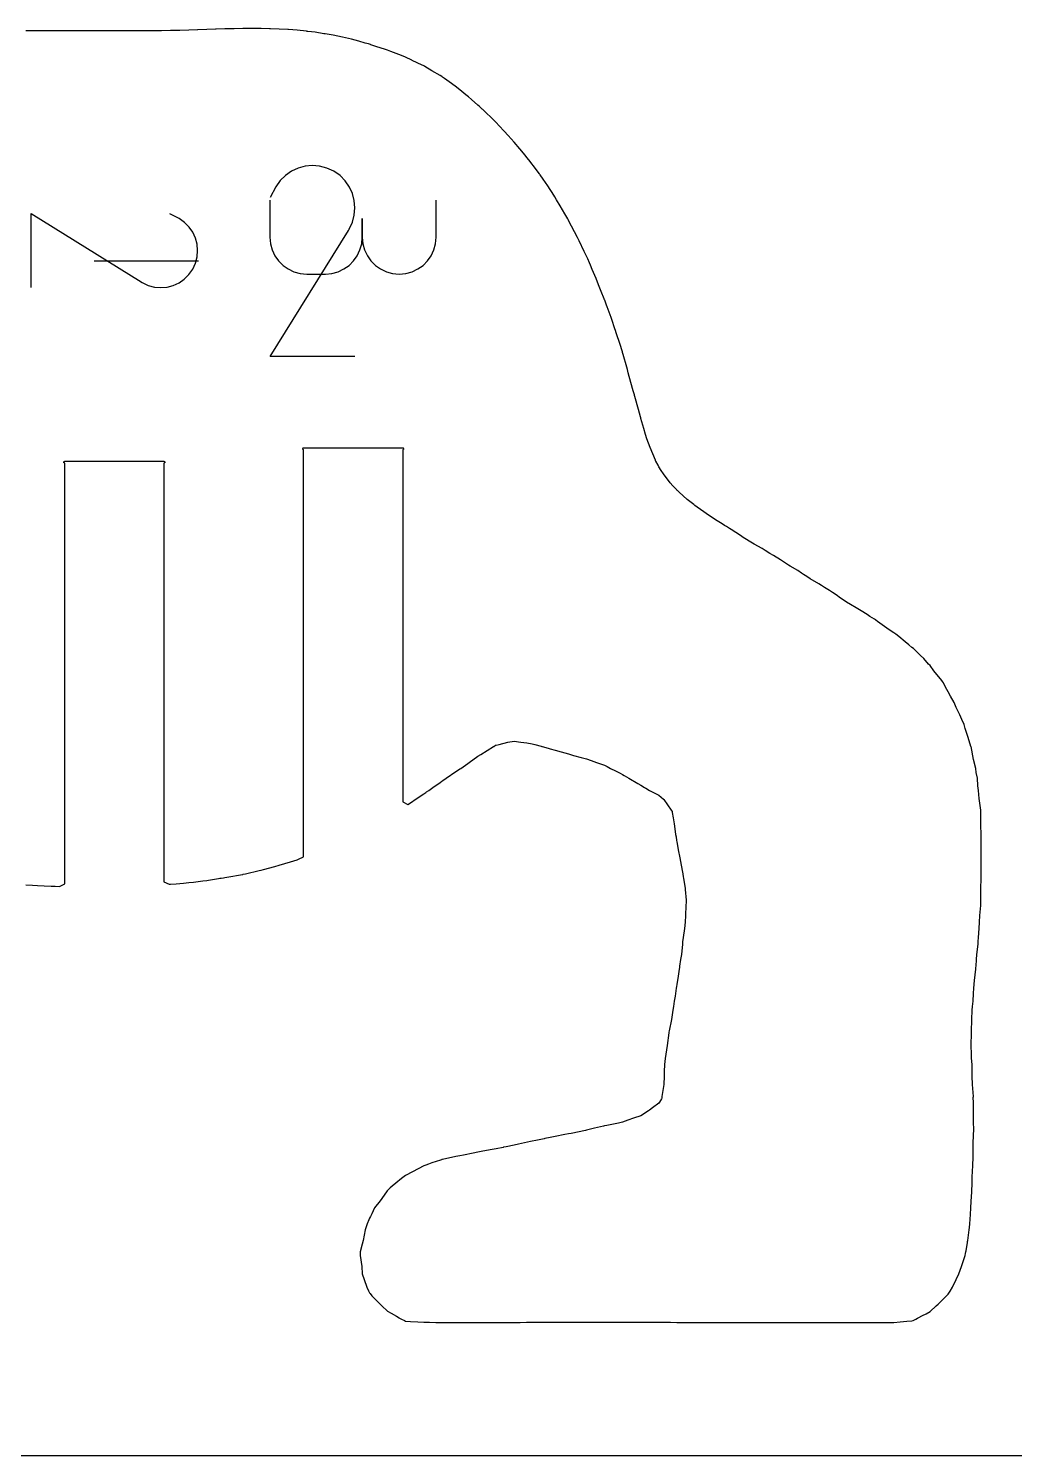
# Model space of a CAD drawing. Extents: x 0 to 600, y 0 to 500.
# Drawn here: x 424.3 to 474.5, y 0 to 72.7 of the extents above; entities that cross this region are included whole.
import ezdxf

# ---------------------------------------------------------------- set-up
doc = ezdxf.new("R2010")
doc.units = 0

msp = doc.modelspace()

# ---------------------------------------------------------------- linework, layer by layer
at = {"layer": 'annotation', "color": 1}
for p, q in [((437.648635, 65.391282), (437.341929, 65.179785)), ((437.983872, 65.545792), (437.648635, 65.391282)), ((438.33943, 65.641182), (437.983872, 65.545792)), ((438.707098, 65.67532), (438.33943, 65.641182)), ((439.078665, 65.646072), (438.707098, 65.67532)), ((439.445921, 65.551305), (439.078665, 65.646072)), ((439.800656, 65.388888), (439.445921, 65.551305)), ((437.071964, 64.913435), (436.846951, 64.594363)), ((437.341929, 65.179785), (437.071964, 64.913435)), ((440.117928, 65.163594), (439.800656, 65.388888)), ((439.800656, 65.388888), (439.800656, 65.388888)), ((440.383202, 64.893243), (440.117928, 65.163594)), ((440.594119, 64.58612), (440.383202, 64.893243)), ((436.846951, 64.594363), (436.56341, 64.050452)), ((440.74832, 64.250512), (440.594119, 64.58612)), ((440.843447, 63.894703), (440.74832, 64.250512)), ((424.389727, 59.463631), (424.389727, 63.229802)), ((424.389727, 63.229802), (429.992186, 59.749737)), ((431.926855, 62.9772), (431.452494, 63.224484)), ((436.548284, 63.921013), (436.548284, 62.037928)), ((440.87714, 63.52698), (440.843447, 63.894703)), ((440.847042, 63.155629), (440.87714, 63.52698)), ((445.01818, 62.037928), (445.01818, 63.921013)), ((432.205127, 62.780959), (431.926855, 62.9772)), ((432.437419, 62.545515), (432.205127, 62.780959)), ((432.621872, 62.278027), (432.437419, 62.545515)), ((440.586034, 62.435183), (440.750793, 62.788934)), ((440.750793, 62.788934), (440.847042, 63.155629)), ((441.252009, 62.037928), (441.252009, 62.9808)), ((441.252009, 62.9808), (441.252009, 62.037928)), ((432.756624, 61.985657), (432.621872, 62.278027)), ((432.839817, 61.675564), (432.756624, 61.985657)), ((436.548284, 62.037928), (436.548284, 62.037928)), ((436.548284, 62.037928), (436.578666, 61.69925)), ((436.557313, 55.952156), (440.547619, 62.376036)), ((440.547619, 62.376036), (440.552389, 62.381939)), ((440.547619, 62.376036), (440.547619, 62.376036)), ((440.552389, 62.381939), (440.556963, 62.387892)), ((440.556963, 62.387892), (440.561372, 62.393945)), ((440.561372, 62.393945), (440.565646, 62.400149)), ((440.565646, 62.400149), (440.569814, 62.406554)), ((440.569814, 62.406554), (440.573906, 62.413209)), ((440.573906, 62.413209), (440.577954, 62.420166)), ((440.577954, 62.420166), (440.581986, 62.427474)), ((440.581986, 62.427474), (440.586034, 62.435183)), ((440.586034, 62.435183), (440.586034, 62.435183)), ((441.22161, 61.69925), (441.252009, 62.037928)), ((441.252009, 62.037928), (441.252009, 62.037928)), ((441.252009, 62.037928), (441.282416, 61.69925)), ((444.987781, 61.69925), (445.01818, 62.037928)), ((432.761433, 60.71056), (432.844082, 61.030855)), ((432.869589, 61.35491), (432.839817, 61.675564)), ((432.844082, 61.030855), (432.869589, 61.35491)), ((436.578666, 61.69925), (436.666228, 61.380567)), ((436.666228, 61.380567), (436.805594, 61.087177)), ((436.805594, 61.087177), (436.991391, 60.824382)), ((440.808727, 60.824382), (440.994581, 61.087177)), ((440.994581, 61.087177), (441.134005, 61.380567)), ((441.134005, 61.380567), (441.22161, 61.69925)), ((441.282416, 61.69925), (441.370072, 61.380567)), ((441.370072, 61.380567), (441.509634, 61.087177)), ((441.509634, 61.087177), (441.695758, 60.824382)), ((444.574898, 60.824382), (444.760752, 61.087177)), ((444.760752, 61.087177), (444.900176, 61.380567)), ((444.900176, 61.380567), (444.987781, 61.69925)), ((432.911248, 60.813896), (427.594702, 60.813896)), ((432.423298, 60.124483), (432.619784, 60.401186)), ((432.619784, 60.401186), (432.761433, 60.71056)), ((432.619784, 60.401186), (432.619784, 60.401186)), ((436.991391, 60.824382), (437.218244, 60.597482)), ((437.218244, 60.597482), (437.480777, 60.411778)), ((437.480777, 60.411778), (437.773615, 60.27257)), ((440.026464, 60.27257), (440.319281, 60.411778)), ((440.319281, 60.411778), (440.581831, 60.597482)), ((440.581831, 60.597482), (440.808727, 60.824382)), ((441.695758, 60.824382), (441.923099, 60.597482)), ((441.923099, 60.597482), (442.186314, 60.411778)), ((442.186314, 60.411778), (442.480057, 60.27257)), ((443.792635, 60.27257), (444.085452, 60.411778)), ((444.085452, 60.411778), (444.348002, 60.597482)), ((444.348002, 60.597482), (444.574898, 60.824382)), ((429.992186, 59.749737), (429.992186, 59.749737)), ((429.992186, 59.749737), (429.997334, 59.745577)), ((429.997334, 59.745577), (430.002525, 59.741587)), ((430.002525, 59.741587), (430.007805, 59.737742)), ((430.007805, 59.737742), (430.013215, 59.734015)), ((430.013215, 59.734015), (430.018801, 59.73038)), ((430.018801, 59.73038), (430.024605, 59.726811)), ((430.024605, 59.726811), (430.030673, 59.723281)), ((430.030673, 59.723281), (430.037046, 59.719764)), ((430.037046, 59.719764), (430.04377, 59.716234)), ((430.04377, 59.716234), (430.04377, 59.716234)), ((430.04377, 59.716234), (430.352287, 59.572543)), ((431.626972, 59.574699), (431.919666, 59.709183)), ((431.919666, 59.709183), (432.187517, 59.89313)), ((432.187517, 59.89313), (432.423298, 60.124483)), ((437.773615, 60.27257), (438.091385, 60.185158)), ((438.091385, 60.185158), (438.428711, 60.154842)), ((438.428711, 60.154842), (439.371583, 60.154842)), ((439.371583, 60.154842), (439.708769, 60.185158)), ((439.371583, 60.154842), (439.371583, 60.154842)), ((439.708769, 60.185158), (440.026464, 60.27257)), ((442.480057, 60.27257), (442.798985, 60.185158)), ((442.798985, 60.185158), (443.137754, 60.154842)), ((443.137754, 60.154842), (443.474939, 60.185158)), ((443.137754, 60.154842), (443.137754, 60.154842)), ((443.474939, 60.185158), (443.792635, 60.27257)), ((430.352287, 59.572543), (430.672092, 59.488601)), ((430.672092, 59.488601), (430.995958, 59.462351)), ((430.995958, 59.462351), (431.31666, 59.491736)), ((431.31666, 59.491736), (431.626972, 59.574699)), ((440.875672, 55.952156), (436.557313, 55.952156))]:
    msp.add_line(p, q, dxfattribs=at)
at = {"layer": 'boundary', "color": 5}
for p, q in [((436.095347, 72.654606), (435.658936, 72.652253)), ((436.53238, 72.641123), (436.095347, 72.654606)), ((424.584803, 72.538053), (424.12611, 72.544328)), ((424.588155, 72.538004), (424.584803, 72.538053)), ((425.04682, 72.53172), (424.588155, 72.538004)), ((425.501768, 72.531465), (425.04682, 72.53172)), ((425.51254, 72.53154), (425.501768, 72.531465)), ((425.967531, 72.531285), (425.51254, 72.53154)), ((426.423153, 72.532651), (425.967531, 72.531285)), ((426.432602, 72.532682), (426.423153, 72.532651)), ((426.888241, 72.534043), (426.432602, 72.532682)), ((427.343528, 72.532062), (426.888241, 72.534043)), ((427.35371, 72.531982), (427.343528, 72.532062)), ((427.808952, 72.529988), (427.35371, 72.531982)), ((428.263199, 72.530232), (427.808952, 72.529988)), ((428.275417, 72.53023), (428.263199, 72.530232)), ((428.729662, 72.530471), (428.275417, 72.53023)), ((429.184862, 72.531908), (428.729662, 72.530471)), ((429.195161, 72.531929), (429.184862, 72.531908)), ((429.650373, 72.533364), (429.195161, 72.531929)), ((430.10759, 72.535457), (429.650373, 72.533364)), ((430.113853, 72.535482), (430.10759, 72.535457)), ((430.571084, 72.537571), (430.113853, 72.535482)), ((431.02991, 72.543667), (430.571084, 72.537571)), ((431.032986, 72.5437), (431.02991, 72.543667)), ((431.491794, 72.549775), (431.032986, 72.5437)), ((431.808113, 72.558861), (431.491794, 72.549775)), ((431.969856, 72.563155), (431.808113, 72.558861)), ((432.412505, 72.576137), (431.969856, 72.563155)), ((432.869468, 72.59015), (432.412505, 72.576137)), ((432.876483, 72.590373), (432.869468, 72.59015)), ((433.333215, 72.60438), (432.876483, 72.590373)), ((433.783152, 72.618165), (433.333215, 72.60438)), ((433.80473, 72.618846), (433.783152, 72.618165)), ((434.253926, 72.632616), (433.80473, 72.618846)), ((434.695758, 72.640688), (434.253926, 72.632616)), ((434.733816, 72.641585), (434.695758, 72.640688)), ((435.174636, 72.649681), (434.733816, 72.641585)), ((435.611293, 72.652038), (435.174636, 72.649681)), ((435.658936, 72.652253), (435.611293, 72.652038)), ((436.577739, 72.639975), (436.53238, 72.641123)), ((437.016057, 72.626441), (436.577739, 72.639975)), ((437.458869, 72.600772), (437.016057, 72.626441)), ((437.492112, 72.598977), (437.458869, 72.600772)), ((437.936769, 72.573171), (437.492112, 72.598977)), ((438.418777, 72.514763), (437.936769, 72.573171)), ((438.439229, 72.512298), (438.418777, 72.514763)), ((438.47318, 72.508173), (438.439229, 72.512298)), ((438.857478, 72.461556), (438.47318, 72.508173)), ((439.286448, 72.391858), (438.857478, 72.461556)), ((439.356661, 72.380397), (439.286448, 72.391858)), ((439.778189, 72.311926), (439.356661, 72.380397)), ((440.237759, 72.213264), (439.778189, 72.311926)), ((440.239734, 72.21284), (440.237759, 72.213264)), ((440.6989, 72.114264), (440.239734, 72.21284)), ((441.078365, 72.006224), (440.6989, 72.114264)), ((441.406901, 71.912713), (441.078365, 72.006224)), ((441.565763, 71.867961), (441.406901, 71.912713)), ((441.61961, 71.853098), (441.565763, 71.867961)), ((441.663029, 71.838725), (441.61961, 71.853098)), ((441.692497, 71.829238), (441.663029, 71.838725)), ((441.992338, 71.731116), (441.692497, 71.829238)), ((442.388677, 71.602337), (441.992338, 71.731116)), ((442.540321, 71.553064), (442.388677, 71.602337)), ((442.702596, 71.489065), (442.540321, 71.553064)), ((443.241867, 71.275565), (442.702596, 71.489065)), ((443.461032, 71.188902), (443.241867, 71.275565)), ((443.76946, 71.042727), (443.461032, 71.188902)), ((443.787721, 71.034278), (443.76946, 71.042727)), ((444.295939, 70.793611), (443.787721, 71.034278)), ((444.348993, 70.768475), (444.295939, 70.793611)), ((444.381742, 70.752959), (444.348993, 70.768475)), ((444.442954, 70.7171), (444.381742, 70.752959)), ((444.799834, 70.509325), (444.442954, 70.7171)), ((445.218573, 70.255161), (444.799834, 70.509325)), ((445.302451, 70.205092), (445.218573, 70.255161)), ((445.339046, 70.1794), (445.302451, 70.205092)), ((445.435894, 70.111409), (445.339046, 70.1794)), ((445.803777, 69.850616), (445.435894, 70.111409)), ((446.0421, 69.674514), (445.803777, 69.850616)), ((446.153469, 69.591386), (446.0421, 69.674514)), ((446.223163, 69.539366), (446.153469, 69.591386)), ((446.526644, 69.283774), (446.223163, 69.539366)), ((446.663581, 69.169132), (446.526644, 69.283774)), ((446.812816, 69.039421), (446.663581, 69.169132)), ((447.143874, 68.755018), (446.812816, 69.039421)), ((447.220175, 68.684106), (447.143874, 68.755018)), ((447.262528, 68.644742), (447.220175, 68.684106)), ((447.358641, 68.555414), (447.262528, 68.644742)), ((447.392115, 68.524202), (447.358641, 68.555414)), ((447.426199, 68.49169), (447.392115, 68.524202)), ((447.94381, 67.986452), (447.426199, 68.49169)), ((448.064583, 67.867616), (447.94381, 67.986452)), ((448.223237, 67.698671), (448.064583, 67.867616)), ((448.224658, 67.697209), (448.223237, 67.698671)), ((448.468845, 67.436314), (448.224658, 67.697209)), ((448.677124, 67.214394), (448.468845, 67.436314)), ((448.983957, 66.876229), (448.677124, 67.214394)), ((448.985295, 66.874776), (448.983957, 66.876229)), ((448.985908, 66.874064), (448.985295, 66.874776)), ((448.987705, 66.871978), (448.985908, 66.874064)), ((449.275561, 66.535631), (448.987705, 66.871978)), ((449.454963, 66.317215), (449.275561, 66.535631)), ((449.718394, 65.991991), (449.454963, 66.317215)), ((449.738042, 65.966611), (449.718394, 65.991991)), ((449.906005, 65.75678), (449.738042, 65.966611)), ((449.959484, 65.684259), (449.906005, 65.75678)), ((450.277928, 65.25227), (449.959484, 65.684259)), ((450.299969, 65.221977), (450.277928, 65.25227)), ((450.316787, 65.198114), (450.299969, 65.221977)), ((450.467782, 64.977976), (450.316787, 65.198114)), ((450.698592, 64.641941), (450.467782, 64.977976)), ((450.826716, 64.450901), (450.698592, 64.641941)), ((450.920341, 64.300139), (450.826716, 64.450901)), ((451.057663, 64.079014), (450.920341, 64.300139)), ((451.143966, 63.938038), (451.057663, 64.079014)), ((451.327324, 63.632552), (451.143966, 63.938038)), ((451.568558, 63.218624), (451.327324, 63.632552)), ((451.714115, 62.959916), (451.568558, 63.218624)), ((451.733832, 62.923603), (451.714115, 62.959916)), ((451.747426, 62.898569), (451.733832, 62.923603)), ((451.810415, 62.778985), (451.747426, 62.898569)), ((451.913906, 62.583586), (451.810415, 62.778985)), ((452.209978, 62.012839), (451.913906, 62.583586)), ((452.261791, 61.911105), (452.209978, 62.012839)), ((452.296472, 61.840815), (452.261791, 61.911105)), ((452.551405, 61.308632), (452.296472, 61.840815)), ((452.557489, 61.29542), (452.551405, 61.308632)), ((452.668137, 61.060272), (452.557489, 61.29542)), ((452.731022, 60.920496), (452.668137, 61.060272)), ((452.820451, 60.721715), (452.731022, 60.920496)), ((452.867239, 60.613765), (452.820451, 60.721715)), ((452.960461, 60.393129), (452.867239, 60.613765)), ((453.154097, 59.925626), (452.960461, 60.393129)), ((453.285452, 59.602616), (453.154097, 59.925626)), ((453.424314, 59.260139), (453.285452, 59.602616)), ((453.569679, 58.893299), (453.424314, 59.260139)), ((453.588847, 58.845328), (453.569679, 58.893299)), ((453.595059, 58.829352), (453.588847, 58.845328)), ((453.616807, 58.773416), (453.595059, 58.829352)), ((453.693916, 58.572278), (453.616807, 58.773416)), ((453.726326, 58.483516), (453.693916, 58.572278)), ((453.918689, 57.940145), (453.726326, 58.483516)), ((453.954934, 57.835457), (453.918689, 57.940145)), ((454.11869, 57.364417), (453.954934, 57.835457)), ((454.147269, 57.278318), (454.11869, 57.364417)), ((454.188262, 57.153703), (454.147269, 57.278318)), ((454.38112, 56.563031), (454.188262, 57.153703)), ((454.482848, 56.245317), (454.38112, 56.563031)), ((454.498487, 56.193297), (454.482848, 56.245317)), ((454.509558, 56.156468), (454.498487, 56.193297)), ((454.539211, 56.053768), (454.509558, 56.156468)), ((454.572489, 55.940238), (454.539211, 56.053768)), ((454.686416, 55.53399), (454.572489, 55.940238)), ((454.751649, 55.292836), (454.686416, 55.53399)), ((454.798265, 55.126217), (454.751649, 55.292836)), ((454.933688, 54.631009), (454.798265, 55.126217)), ((455.049127, 54.214657), (454.933688, 54.631009)), ((455.106527, 54.007117), (455.049127, 54.214657)), ((455.116673, 53.969182), (455.106527, 54.007117)), ((455.131476, 53.914278), (455.116673, 53.969182)), ((455.312693, 53.2526), (455.131476, 53.914278)), ((455.417394, 52.888017), (455.312693, 53.2526)), ((455.425056, 52.860328), (455.417394, 52.888017)), ((455.430268, 52.841491), (455.425056, 52.860328)), ((455.444374, 52.792218), (455.430268, 52.841491)), ((455.489457, 52.632457), (455.444374, 52.792218)), ((455.588497, 52.294565), (455.489457, 52.632457)), ((455.67838, 51.983701), (455.588497, 52.294565)), ((455.747348, 51.768918), (455.67838, 51.983701)), ((455.910789, 51.321873), (455.747348, 51.768918)), ((438.215018, 51.259864), (438.218825, 51.278998)), ((438.218825, 51.24073), (438.215018, 51.259864)), ((438.218825, 51.278998), (438.229663, 51.29522)), ((438.229663, 51.224509), (438.218825, 51.24073)), ((438.229663, 51.29522), (438.245884, 51.306058)), ((438.245884, 51.21367), (438.229663, 51.224509)), ((438.245884, 51.306058), (438.265018, 51.309864)), ((438.265018, 51.209864), (438.245884, 51.21367)), ((438.265018, 51.309864), (443.311018, 51.309864)), ((438.265018, 30.480645), (438.265018, 51.209864)), ((443.311018, 51.309864), (443.330153, 51.306058)), ((443.311019, 51.209864), (443.311018, 33.27272)), ((443.330153, 51.21367), (443.311019, 51.209864)), ((443.330153, 51.306058), (443.346374, 51.29522)), ((443.346374, 51.224509), (443.330153, 51.21367)), ((443.346374, 51.29522), (443.357212, 51.278998)), ((443.357212, 51.24073), (443.346374, 51.224509)), ((443.357212, 51.278998), (443.361018, 51.259864)), ((443.361018, 51.259864), (443.357212, 51.24073)), ((456.180617, 50.674852), (455.910789, 51.321873)), ((426.056796, 50.568653), (426.060602, 50.587787)), ((426.060602, 50.549519), (426.056796, 50.568653)), ((426.060602, 50.587787), (426.071441, 50.604009)), ((426.071441, 50.533298), (426.060602, 50.549519)), ((426.071441, 50.604009), (426.087662, 50.614847)), ((426.087662, 50.522459), (426.071441, 50.533298)), ((426.087662, 50.614847), (426.106796, 50.618653)), ((426.106796, 50.518653), (426.087662, 50.522459)), ((426.106796, 50.618653), (431.152796, 50.618653)), ((426.106796, 29.100261), (426.106796, 50.518653)), ((431.152796, 50.618653), (431.17193, 50.614847)), ((431.171931, 50.522459), (431.152796, 50.518653)), ((431.152796, 50.518653), (431.152796, 29.207848)), ((431.17193, 50.614847), (431.188152, 50.604008)), ((431.188152, 50.533298), (431.171931, 50.522459)), ((431.188152, 50.604008), (431.19899, 50.587787)), ((431.19899, 50.549519), (431.188152, 50.533298)), ((431.19899, 50.587787), (431.202796, 50.568653)), ((431.202796, 50.568653), (431.19899, 50.549519)), ((456.187339, 50.658785), (456.180617, 50.674852)), ((456.191592, 50.649818), (456.187339, 50.658785)), ((456.199743, 50.634232), (456.191592, 50.649818)), ((456.313534, 50.416643), (456.199743, 50.634232)), ((456.350979, 50.345042), (456.313534, 50.416643)), ((456.478975, 50.157707), (456.350979, 50.345042)), ((456.583677, 49.989967), (456.478975, 50.157707)), ((456.935651, 49.530718), (456.583677, 49.989967)), ((457.069334, 49.363998), (456.935651, 49.530718)), ((457.248549, 49.180048), (457.069334, 49.363998)), ((457.271689, 49.15316), (457.248549, 49.180048)), ((457.300731, 49.128063), (457.271689, 49.15316)), ((457.385115, 49.055136), (457.300731, 49.128063)), ((457.802552, 48.679656), (457.385115, 49.055136)), ((458.141658, 48.411618), (457.802552, 48.679656)), ((458.172296, 48.386345), (458.141658, 48.411618)), ((458.1924, 48.36976), (458.172296, 48.386345)), ((458.301784, 48.290013), (458.1924, 48.36976)), ((458.644819, 48.039063), (458.301784, 48.290013)), ((458.879117, 47.884051), (458.644819, 48.039063)), ((459.11311, 47.72116), (458.879117, 47.884051)), ((459.235778, 47.645005), (459.11311, 47.72116)), ((459.573355, 47.435426), (459.235778, 47.645005)), ((459.703538, 47.350574), (459.573355, 47.435426)), ((459.800991, 47.292519), (459.703538, 47.350574)), ((459.94416, 47.198228), (459.800991, 47.292519)), ((460.033821, 47.139177), (459.94416, 47.198228)), ((460.51004, 46.833455), (460.033821, 47.139177)), ((460.578573, 46.788882), (460.51004, 46.833455)), ((460.590508, 46.781643), (460.578573, 46.788882)), ((460.954531, 46.553832), (460.590508, 46.781643)), ((461.206795, 46.408569), (460.954531, 46.553832)), ((461.615161, 46.17342), (461.206795, 46.408569)), ((461.774239, 46.069704), (461.615161, 46.17342)), ((461.795186, 46.057512), (461.774239, 46.069704)), ((461.875242, 46.006036), (461.795186, 46.057512)), ((462.00452, 45.929807), (461.875242, 46.006036)), ((462.198312, 45.815713), (462.00452, 45.929807)), ((462.543311, 45.595097), (462.198312, 45.815713)), ((462.795952, 45.433725), (462.543311, 45.595097)), ((462.955171, 45.339412), (462.795952, 45.433725)), ((463.035206, 45.288083), (462.955171, 45.339412)), ((463.433939, 45.054319), (463.035206, 45.288083)), ((463.616435, 44.930233), (463.433939, 45.054319)), ((463.716663, 44.862084), (463.616435, 44.930233)), ((463.889818, 44.753768), (463.716663, 44.862084)), ((464.058301, 44.642373), (463.889818, 44.753768)), ((464.495806, 44.378403), (464.058301, 44.642373)), ((464.637374, 44.293042), (464.495806, 44.378403)), ((464.686026, 44.263398), (464.637374, 44.293042)), ((464.796642, 44.195998), (464.686026, 44.263398)), ((465.040408, 44.033794), (464.796642, 44.195998)), ((465.199298, 43.93522), (465.040408, 44.033794)), ((465.427606, 43.778612), (465.199298, 43.93522)), ((465.558084, 43.689114), (465.427606, 43.778612)), ((466.001708, 43.40091), (465.558084, 43.689114)), ((466.016803, 43.390823), (466.001708, 43.40091)), ((466.025882, 43.385329), (466.016803, 43.390823)), ((466.478798, 43.105856), (466.025882, 43.385329)), ((466.655812, 42.999358), (466.478798, 43.105856)), ((466.960377, 42.81612), (466.655812, 42.999358)), ((467.095996, 42.722178), (466.960377, 42.81612)), ((467.328452, 42.576285), (467.095996, 42.722178)), ((467.378581, 42.541459), (467.328452, 42.576285)), ((467.399505, 42.526922), (467.378581, 42.541459)), ((467.481457, 42.468385), (467.399505, 42.526922)), ((467.96004, 42.122334), (467.481457, 42.468385)), ((468.127366, 42.011231), (467.96004, 42.122334)), ((468.320216, 41.878129), (468.127366, 42.011231)), ((468.413452, 41.811569), (468.320216, 41.878129)), ((468.573912, 41.69702), (468.413452, 41.811569)), ((468.897064, 41.420059), (468.573912, 41.69702)), ((469.078294, 41.275431), (468.897064, 41.420059)), ((469.240929, 41.144232), (469.078294, 41.275431)), ((469.312309, 41.081859), (469.240929, 41.144232)), ((469.455682, 40.956575), (469.312309, 41.081859)), ((469.681472, 40.736978), (469.455682, 40.956575)), ((469.853513, 40.577921), (469.681472, 40.736978)), ((470.091353, 40.297932), (469.853513, 40.577921)), ((470.161637, 40.216358), (470.091353, 40.297932)), ((470.364253, 39.958166), (470.161637, 40.216358)), ((470.766173, 39.458821), (470.364253, 39.958166)), ((470.793021, 39.413954), (470.766173, 39.458821)), ((470.843212, 39.336862), (470.793021, 39.413954)), ((470.889736, 39.247143), (470.843212, 39.336862)), ((471.017412, 38.998228), (470.889736, 39.247143)), ((471.082347, 38.876333), (471.017412, 38.998228)), ((471.196452, 38.667111), (471.082347, 38.876333)), ((471.38993, 38.339721), (471.196452, 38.667111)), ((471.498098, 38.091458), (471.38993, 38.339721)), ((471.685904, 37.717149), (471.498098, 38.091458)), ((471.786408, 37.464999), (471.685904, 37.717149)), ((471.895846, 37.220621), (471.786408, 37.464999)), ((471.950688, 37.01913), (471.895846, 37.220621)), ((448.671921, 36.310798), (448.985295, 36.373406)), ((448.985295, 36.373406), (449.319386, 36.321413)), ((472.003061, 36.858852), (471.950688, 37.01913)), ((472.095992, 36.548167), (472.003061, 36.858852)), ((472.247857, 36.101522), (472.095992, 36.548167)), ((447.143874, 35.599325), (447.293285, 35.697437)), ((447.293285, 35.697437), (447.936608, 36.097435)), ((447.936608, 36.097435), (447.941229, 36.100232)), ((447.941229, 36.100232), (447.943604, 36.101522)), ((447.943604, 36.101522), (447.945757, 36.10279)), ((447.945757, 36.10279), (448.04403, 36.160645)), ((448.04403, 36.160645), (448.064583, 36.172745)), ((448.064583, 36.172745), (448.21713, 36.201297)), ((448.21713, 36.201297), (448.671921, 36.310798)), ((449.319386, 36.321413), (449.633379, 36.280205)), ((449.633379, 36.280205), (449.906005, 36.234479)), ((449.906005, 36.234479), (450.042534, 36.196972)), ((450.042534, 36.196972), (450.367216, 36.107775)), ((450.367216, 36.107775), (450.389975, 36.101523)), ((450.389975, 36.101523), (450.395495, 36.10008)), ((450.395495, 36.10008), (450.405219, 36.097435)), ((450.405219, 36.097435), (450.712296, 36.015727)), ((450.712296, 36.015727), (450.826716, 35.985282)), ((450.826716, 35.985282), (451.075342, 35.913991)), ((451.075342, 35.913991), (451.382891, 35.82847)), ((451.382891, 35.82847), (451.747426, 35.725006)), ((451.747426, 35.725006), (452.005774, 35.647397)), ((452.005774, 35.647397), (452.392971, 35.545983)), ((472.248519, 36.098834), (472.247857, 36.101522)), ((472.248892, 36.097435), (472.248519, 36.098834)), ((472.374057, 35.438025), (472.248892, 36.097435)), ((446.018119, 34.819241), (446.101471, 34.874552)), ((446.101471, 34.874552), (446.223163, 34.954871)), ((446.223163, 34.954871), (446.242448, 34.96785)), ((446.242448, 34.96785), (446.2641, 34.982422)), ((446.2641, 34.982422), (446.623435, 35.236284)), ((446.623435, 35.236284), (446.696744, 35.286554)), ((446.696744, 35.286554), (447.143874, 35.599325)), ((452.392971, 35.545983), (452.668137, 35.463914)), ((452.668137, 35.463914), (453.102477, 35.312295)), ((453.102477, 35.312295), (453.129211, 35.301865)), ((453.129211, 35.301865), (453.588847, 35.139601)), ((453.588847, 35.139601), (453.715595, 35.074825)), ((453.715595, 35.074825), (453.896395, 34.982422)), ((453.896395, 34.982422), (454.140553, 34.860551)), ((472.490135, 34.982422), (472.374057, 35.438025)), ((472.518767, 34.780751), (472.490135, 34.982422)), ((444.847246, 34.012239), (445.210831, 34.261082)), ((445.210831, 34.261082), (445.302451, 34.324891)), ((445.302451, 34.324891), (445.35597, 34.363803)), ((445.35597, 34.363803), (445.520181, 34.477722)), ((445.520181, 34.477722), (446.018119, 34.819241)), ((454.140553, 34.860551), (454.379628, 34.734646)), ((454.379628, 34.734646), (454.509558, 34.669379)), ((454.509558, 34.669379), (454.594258, 34.616606)), ((454.594258, 34.616606), (454.820212, 34.477722)), ((454.820212, 34.477722), (455.278827, 34.211205)), ((455.278827, 34.211205), (455.430268, 34.123652)), ((472.573376, 34.477722), (472.518767, 34.780751)), ((472.601915, 34.103882), (472.573376, 34.477722)), ((443.65619, 33.201331), (444.038975, 33.461006)), ((444.038975, 33.461006), (444.381742, 33.689001)), ((444.381742, 33.689001), (444.486075, 33.760781)), ((444.486075, 33.760781), (444.529024, 33.789889)), ((444.529024, 33.789889), (444.636144, 33.863322)), ((444.636144, 33.863322), (444.847246, 34.012239)), ((455.430268, 34.123652), (455.624157, 34.009029)), ((455.624157, 34.009029), (455.694199, 33.971803)), ((455.694199, 33.971803), (455.877648, 33.863322)), ((455.877648, 33.863322), (456.152321, 33.721816)), ((456.152321, 33.721816), (456.350979, 33.619473)), ((456.350979, 33.619473), (456.597588, 33.417386)), ((472.638882, 33.863322), (472.601915, 34.103882)), ((472.67024, 33.452544), (472.638882, 33.863322)), ((472.743329, 32.858009), (472.67024, 33.452544)), ((443.311018, 33.27272), (443.576018, 33.14742)), ((443.576018, 33.14742), (443.65619, 33.201331)), ((456.597588, 33.417386), (456.614651, 33.405701)), ((456.614651, 33.405701), (456.98828, 32.858009)), ((456.98828, 32.858009), (457.027097, 32.790717)), ((457.027097, 32.790717), (457.039715, 32.744223)), ((457.039715, 32.744223), (457.084624, 32.471083)), ((472.745581, 32.816565), (472.743329, 32.858009)), ((472.75007, 32.744222), (472.745581, 32.816565)), ((472.750581, 32.485078), (472.75007, 32.744222)), ((457.084624, 32.471083), (457.140538, 32.158379)), ((457.140538, 32.158379), (457.156048, 32.035318)), ((457.156048, 32.035318), (457.207903, 31.625123)), ((472.746029, 32.097442), (472.750581, 32.485078)), ((472.763495, 31.625123), (472.746029, 32.097442)), ((457.207903, 31.625123), (457.229126, 31.496681)), ((457.229126, 31.496681), (457.260862, 31.3046)), ((457.260862, 31.3046), (457.271689, 31.239063)), ((472.761242, 31.467062), (472.763495, 31.625123)), ((472.771707, 31.238296), (472.761242, 31.467062)), ((457.271689, 31.239063), (457.271771, 31.238625)), ((457.271771, 31.238625), (457.271821, 31.238297)), ((457.271821, 31.238297), (457.358245, 30.746024)), ((457.358245, 30.746024), (457.400381, 30.506023)), ((472.770387, 30.917131), (472.771707, 31.238296)), ((472.773235, 30.506023), (472.770387, 30.917131)), ((436.002102, 29.782619), (436.095347, 29.804653)), ((436.095347, 29.804653), (436.219919, 29.837731)), ((436.219919, 29.837731), (436.80349, 29.992531)), ((436.80349, 29.992531), (437.016057, 30.048996)), ((437.016057, 30.048996), (437.312663, 30.140372)), ((437.312663, 30.140372), (437.591629, 30.225752)), ((437.591629, 30.225752), (437.936769, 30.332377)), ((437.936769, 30.332377), (438.000018, 30.355345)), ((438.000018, 30.355345), (438.265018, 30.480645)), ((457.400381, 30.506023), (457.476421, 30.157138)), ((457.476421, 30.157138), (457.480116, 30.138357)), ((457.480116, 30.138357), (457.568695, 29.618584)), ((472.762033, 30.164664), (472.773235, 30.506023)), ((472.762093, 30.098906), (472.762033, 30.164664)), ((472.774302, 29.618584), (472.762093, 30.098906)), ((425.841796, 28.974961), (426.106796, 29.100261)), ((431.152796, 29.207848), (431.417796, 29.082548)), ((431.417796, 29.082548), (431.491794, 29.08826)), ((431.491794, 29.08826), (431.778804, 29.113675)), ((431.778804, 29.113675), (432.14287, 29.144243)), ((432.14287, 29.144243), (432.412505, 29.168001)), ((432.412505, 29.168001), (432.651872, 29.197488)), ((432.651872, 29.197488), (433.12699, 29.255792)), ((433.12699, 29.255792), (433.333215, 29.281182)), ((433.333215, 29.281182), (433.416959, 29.294512)), ((433.416959, 29.294512), (433.929738, 29.376233)), ((433.929738, 29.376233), (433.996897, 29.386925)), ((433.996897, 29.386925), (434.070037, 29.398505)), ((434.070037, 29.398505), (434.191742, 29.418008)), ((434.191742, 29.418008), (434.253926, 29.427857)), ((434.253926, 29.427857), (434.352552, 29.44508)), ((434.352552, 29.44508), (435.155955, 29.585721)), ((435.155955, 29.585721), (435.174636, 29.588984)), ((435.174636, 29.588984), (435.18951, 29.592418)), ((435.18951, 29.592418), (435.302456, 29.618584)), ((435.302456, 29.618584), (436.002102, 29.782619)), ((457.568695, 29.618584), (457.59811, 29.454539)), ((457.59811, 29.454539), (457.609536, 29.386925)), ((457.609536, 29.386925), (457.686704, 28.869057)), ((472.754859, 28.844816), (472.773449, 29.386925)), ((472.773449, 29.386925), (472.773873, 29.501789)), ((472.773873, 29.501789), (472.774302, 29.618584)), ((424.12611, 29.051565), (424.458341, 29.034122)), ((424.458341, 29.034122), (424.707994, 29.022522)), ((424.707994, 29.022522), (425.04682, 29.004607)), ((425.04682, 29.004607), (425.403454, 28.991193)), ((425.403454, 28.991193), (425.606704, 28.983818)), ((425.606704, 28.983818), (425.841796, 28.974961)), ((457.686704, 28.869057), (457.694736, 28.819754)), ((457.694736, 28.819754), (457.742739, 28.267824)), ((472.75209, 28.267824), (472.752645, 28.797578)), ((472.752645, 28.797578), (472.754859, 28.844816)), ((457.731722, 27.998871), (457.7183, 27.4961)), ((457.741771, 28.163712), (457.731722, 27.998871)), ((457.742739, 28.267824), (457.741771, 28.163712)), ((472.701485, 27.486351), (472.741295, 27.998871)), ((472.741295, 27.998871), (472.744479, 28.157958)), ((472.744479, 28.157958), (472.75209, 28.267824)), ((457.694568, 27.148724), (457.657931, 26.834273)), ((457.7183, 27.4961), (457.694568, 27.148724)), ((472.656931, 26.834273), (472.68351, 27.148724)), ((472.68351, 27.148724), (472.701485, 27.486351)), ((457.564179, 26.156927), (457.551515, 26.029624)), ((457.584641, 26.379158), (457.564179, 26.156927)), ((457.657931, 26.834273), (457.584641, 26.379158)), ((472.605552, 26.029625), (472.616544, 26.171406)), ((472.616544, 26.171406), (472.635867, 26.379158)), ((472.635867, 26.379158), (472.656931, 26.834273)), ((457.498899, 25.510619), (457.457136, 25.248258)), ((457.551515, 26.029624), (457.498899, 25.510619)), ((472.531446, 25.248258), (472.550939, 25.510619)), ((472.550939, 25.510619), (472.605552, 26.029625)), ((457.380938, 24.759445), (457.349674, 24.516851)), ((457.398166, 24.848792), (457.380938, 24.759445)), ((457.406943, 24.910525), (457.398166, 24.848792)), ((457.457136, 25.248258), (457.406943, 24.910525)), ((472.428613, 24.186965), (472.492889, 24.759444)), ((472.492889, 24.759444), (472.49897, 24.849607)), ((472.49897, 24.849607), (472.504444, 24.910525)), ((472.504444, 24.910525), (472.531446, 25.248258)), ((457.335299, 24.397843), (457.271689, 23.972069)), ((457.349674, 24.516851), (457.335299, 24.397843)), ((472.396413, 23.791425), (472.428613, 24.186965)), ((457.177439, 23.377865), (457.135152, 23.139732)), ((457.243946, 23.791425), (457.177439, 23.377865)), ((457.258345, 23.876632), (457.243946, 23.791425)), ((457.271689, 23.972069), (457.258345, 23.876632)), ((472.353714, 23.139732), (472.375637, 23.528163)), ((472.375637, 23.528163), (472.396413, 23.791425)), ((457.067945, 22.672325), (456.992352, 22.201483)), ((457.099948, 22.863311), (457.067945, 22.672325)), ((457.135152, 23.139732), (457.099948, 22.863311)), ((472.282715, 22.206014), (472.309386, 22.672325)), ((472.309386, 22.672325), (472.322885, 22.863311)), ((472.322885, 22.863311), (472.353714, 23.139732)), ((456.992352, 22.201483), (456.877669, 21.627457)), ((472.271161, 21.595169), (472.282715, 22.206014)), ((456.857372, 21.520019), (456.775967, 20.87783)), ((456.861366, 21.54021), (456.857372, 21.520019)), ((456.863371, 21.553226), (456.861366, 21.54021)), ((456.877669, 21.627457), (456.863371, 21.553226)), ((472.262335, 20.87783), (472.270966, 21.520019)), ((472.26997, 21.553226), (472.271161, 21.595169)), ((472.270499, 21.533703), (472.26997, 21.553226)), ((472.270966, 21.520019), (472.270499, 21.533703)), ((456.703121, 20.434124), (456.682079, 20.216003)), ((456.775967, 20.87783), (456.703121, 20.434124)), ((472.271904, 20.434124), (472.262335, 20.87783)), ((472.281927, 20.231009), (472.271904, 20.434124)), ((456.641872, 19.900306), (456.629741, 19.554176)), ((456.682079, 20.216003), (456.641872, 19.900306)), ((472.305283, 19.900306), (472.281927, 20.231009)), ((472.308716, 19.554176), (472.305283, 19.900306)), ((456.602065, 18.892349), (456.51366, 18.280593)), ((456.616052, 19.315026), (456.602065, 18.892349)), ((456.629741, 19.554176), (456.616052, 19.315026)), ((472.313866, 19.315026), (472.308716, 19.554176)), ((472.332843, 18.892349), (472.313866, 19.315026)), ((472.367614, 18.280593), (472.332843, 18.892349)), ((456.503313, 18.195927), (456.483207, 18.160865)), ((456.509511, 18.226705), (456.503313, 18.195927)), ((456.51366, 18.280593), (456.509511, 18.226705)), ((472.366811, 18.195927), (472.366892, 18.230522)), ((472.367725, 18.006658), (472.366811, 18.195927)), ((472.366892, 18.230522), (472.367614, 18.280593)), ((455.828407, 17.545822), (455.430268, 17.29052)), ((455.879883, 17.57341), (455.828407, 17.545822)), ((456.037986, 17.698255), (455.879883, 17.57341)), ((456.350979, 17.930278), (456.037986, 17.698255)), ((456.388077, 17.994973), (456.350979, 17.930278)), ((456.483207, 18.160865), (456.388077, 17.994973)), ((472.368887, 17.568695), (472.367725, 18.006658)), ((472.376048, 17.076827), (472.368887, 17.568695)), ((453.540188, 16.766333), (453.069629, 16.66088)), ((453.588847, 16.77805), (453.540188, 16.766333)), ((453.704029, 16.804356), (453.588847, 16.77805)), ((454.296124, 16.92231), (453.704029, 16.804356)), ((454.375056, 16.941006), (454.296124, 16.92231)), ((454.509558, 16.975121), (454.375056, 16.941006)), ((454.633257, 17.023503), (454.509558, 16.975121)), ((454.77712, 17.076827), (454.633257, 17.023503)), ((455.060037, 17.169751), (454.77712, 17.076827)), ((455.430268, 17.29052), (455.060037, 17.169751)), ((472.378557, 16.906868), (472.376048, 17.076827)), ((472.384943, 16.66088), (472.378557, 16.906868)), ((449.819369, 15.987529), (449.671191, 15.957727)), ((449.906005, 16.004469), (449.819369, 15.987529)), ((450.094517, 16.042275), (449.906005, 16.004469)), ((450.514752, 16.125574), (450.094517, 16.042275)), ((450.553533, 16.133707), (450.514752, 16.125574)), ((450.826716, 16.189234), (450.553533, 16.133707)), ((451.069162, 16.23437), (450.826716, 16.189234)), ((451.561792, 16.334313), (451.069162, 16.23437)), ((451.747426, 16.369471), (451.561792, 16.334313)), ((451.894275, 16.396208), (451.747426, 16.369471)), ((452.623669, 16.551814), (451.894275, 16.396208)), ((452.668137, 16.560388), (452.623669, 16.551814)), ((452.734973, 16.575876), (452.668137, 16.560388)), ((453.069629, 16.66088), (452.734973, 16.575876)), ((472.359192, 15.957727), (472.368494, 16.245041)), ((472.368494, 16.245041), (472.384943, 16.66088)), ((446.223163, 15.261958), (446.011601, 15.216111)), ((446.400918, 15.297963), (446.223163, 15.261958)), ((446.895746, 15.399626), (446.400918, 15.297963)), ((447.143874, 15.449975), (446.895746, 15.399626)), ((447.31411, 15.480358), (447.143874, 15.449975)), ((447.771687, 15.561352), (447.31411, 15.480358)), ((448.064583, 15.614115), (447.771687, 15.561352)), ((448.420507, 15.685865), (448.064583, 15.614115)), ((448.44615, 15.690507), (448.420507, 15.685865)), ((448.578884, 15.717708), (448.44615, 15.690507)), ((448.985295, 15.800708), (448.578884, 15.717708)), ((449.211984, 15.854316), (448.985295, 15.800708)), ((449.671191, 15.957727), (449.211984, 15.854316)), ((472.353178, 15.583214), (472.359192, 15.957727)), ((472.354431, 15.041168), (472.353178, 15.583214)), ((444.099888, 14.601557), (443.809893, 14.439749)), ((444.381742, 14.751015), (444.099888, 14.601557)), ((444.487646, 14.788062), (444.381742, 14.751015)), ((444.632197, 14.838628), (444.487646, 14.788062)), ((444.795663, 14.892901), (444.632197, 14.838628)), ((445.233958, 15.041168), (444.795663, 14.892901)), ((445.285296, 15.056658), (445.233958, 15.041168)), ((445.302451, 15.061834), (445.285296, 15.056658)), ((445.336302, 15.06916), (445.302451, 15.061834)), ((446.011601, 15.216111), (445.336302, 15.06916)), ((472.318157, 14.385858), (472.341894, 14.838628)), ((472.341894, 14.838628), (472.346191, 14.921387)), ((472.346191, 14.921387), (472.354431, 15.041168)), ((442.964759, 13.870796), (442.769279, 13.719528)), ((443.255193, 14.095182), (442.964759, 13.870796)), ((443.461032, 14.254891), (443.255193, 14.095182)), ((443.809893, 14.439749), (443.461032, 14.254891)), ((472.299693, 13.719528), (472.310627, 14.25956)), ((472.310627, 14.25956), (472.318157, 14.385858)), ((442.478891, 13.421455), (442.156526, 12.97224)), ((442.523605, 13.473452), (442.478891, 13.421455)), ((442.540321, 13.492891), (442.523605, 13.473452)), ((442.556072, 13.50837), (442.540321, 13.492891)), ((442.666955, 13.619639), (442.556072, 13.50837)), ((442.769279, 13.719528), (442.666955, 13.619639)), ((472.261746, 12.935906), (472.296699, 13.421455)), ((472.296699, 13.421455), (472.297506, 13.597733)), ((472.297506, 13.597733), (472.299693, 13.719528)), ((441.881541, 12.600428), (441.732683, 12.310603)), ((442.156526, 12.97224), (441.881541, 12.600428)), ((472.217981, 12.274079), (472.243191, 12.600428)), ((472.243191, 12.600428), (472.261746, 12.935906)), ((441.497503, 11.801742), (441.430288, 11.586867)), ((441.587396, 12.004061), (441.497503, 11.801742)), ((441.619611, 12.076566), (441.587396, 12.004061)), ((441.665685, 12.169326), (441.619611, 12.076566)), ((441.732683, 12.310603), (441.665685, 12.169326)), ((472.174242, 11.612252), (472.193497, 11.801742)), ((472.193497, 11.801742), (472.217981, 12.274079)), ((441.291875, 10.950425), (441.246667, 10.765055)), ((441.393672, 11.481329), (441.291875, 10.950425)), ((441.430288, 11.586867), (441.393672, 11.481329)), ((472.065842, 10.832965), (472.076437, 10.899943)), ((472.076437, 10.899943), (472.081714, 10.936926)), ((472.081714, 10.936926), (472.161217, 11.481329)), ((472.161217, 11.481329), (472.174242, 11.612252)), ((441.150837, 10.288596), (441.146628, 10.182029)), ((441.146628, 10.182029), (441.22111, 9.626771)), ((441.152266, 10.362225), (441.150837, 10.288596)), ((441.246667, 10.765055), (441.152266, 10.362225)), ((471.757863, 9.626771), (471.943691, 10.182029)), ((471.943691, 10.182029), (471.968507, 10.278919)), ((471.968507, 10.278919), (471.99117, 10.362225)), ((471.99117, 10.362225), (471.999798, 10.41368)), ((471.999798, 10.41368), (472.003061, 10.433142)), ((472.003061, 10.433142), (472.065842, 10.832965)), ((441.22111, 9.626771), (441.254083, 9.243129)), ((471.626876, 9.243129), (471.757863, 9.626771)), ((441.254083, 9.243129), (441.3449, 8.964943)), ((441.3449, 8.964943), (441.477199, 8.562316)), ((471.298521, 8.562316), (471.496139, 8.964943)), ((471.496139, 8.964943), (471.626876, 9.243129)), ((441.477199, 8.562316), (441.564126, 8.389336)), ((441.564126, 8.389336), (441.583458, 8.356049)), ((441.583458, 8.356049), (441.619611, 8.285231)), ((441.619611, 8.285231), (441.650864, 8.241494)), ((441.650864, 8.241494), (441.739247, 8.12403)), ((441.739247, 8.12403), (442.131818, 7.73398)), ((470.582228, 7.710785), (471.009364, 8.12403)), ((471.009364, 8.12403), (471.065443, 8.19041)), ((471.065443, 8.19041), (471.082347, 8.210847)), ((471.082347, 8.210847), (471.113585, 8.262176)), ((471.113585, 8.262176), (471.184315, 8.368677)), ((471.184315, 8.368677), (471.298521, 8.562316)), ((442.131818, 7.73398), (442.247263, 7.626347)), ((442.247263, 7.626347), (442.540321, 7.344024)), ((442.540321, 7.344024), (442.722586, 7.238025)), ((469.959808, 7.217962), (470.161637, 7.327205)), ((470.161637, 7.327205), (470.478577, 7.619028)), ((470.478577, 7.619028), (470.582228, 7.710785)), ((442.722586, 7.238025), (442.987242, 7.084112)), ((442.987242, 7.084112), (443.123403, 7.004926)), ((443.123403, 7.004926), (443.154857, 6.988691)), ((443.154857, 6.988691), (443.245905, 6.942603)), ((443.245905, 6.942603), (443.401322, 6.87164)), ((443.401322, 6.87164), (443.461032, 6.844375)), ((443.461032, 6.844375), (443.707584, 6.82861)), ((443.707584, 6.82861), (444.079969, 6.803078)), ((444.079969, 6.803078), (444.381742, 6.783707)), ((444.381742, 6.783707), (444.67888, 6.780877)), ((444.67888, 6.780877), (444.996928, 6.776312)), ((444.996928, 6.776312), (445.302451, 6.773422)), ((445.302451, 6.773422), (445.610741, 6.773646)), ((445.610741, 6.773646), (445.914773, 6.77359)), ((445.914773, 6.77359), (446.223163, 6.773811)), ((446.223163, 6.773811), (446.532105, 6.773785)), ((446.532105, 6.773785), (446.835001, 6.773824)), ((446.835001, 6.773824), (447.143874, 6.773795)), ((447.143874, 6.773795), (447.452013, 6.774117)), ((447.452013, 6.774117), (447.7576, 6.774749)), ((447.7576, 6.774749), (448.064583, 6.77507)), ((448.064583, 6.77507), (448.370056, 6.775165)), ((448.370056, 6.775165), (448.680799, 6.775701)), ((448.680799, 6.775701), (448.985295, 6.775793)), ((448.985295, 6.775793), (449.287701, 6.776995)), ((449.287701, 6.776995), (449.607373, 6.779063)), ((449.607373, 6.779063), (449.906005, 6.780255)), ((449.906005, 6.780255), (450.201948, 6.780792)), ((450.201948, 6.780792), (450.533461, 6.782262)), ((450.533461, 6.782262), (450.826716, 6.782798)), ((450.826716, 6.782798), (451.117268, 6.783087)), ((451.117268, 6.783087), (451.458722, 6.784102)), ((451.458722, 6.784102), (451.747426, 6.784392)), ((451.747426, 6.784392), (452.035464, 6.785073)), ((452.035464, 6.785073), (452.381443, 6.785808)), ((452.381443, 6.785808), (452.668137, 6.786483)), ((452.668137, 6.786483), (452.956175, 6.786379)), ((452.956175, 6.786379), (453.299767, 6.785815)), ((453.299767, 6.785815), (453.588847, 6.785711)), ((453.588847, 6.785711), (453.880224, 6.785388)), ((453.880224, 6.785388), (454.216022, 6.784223)), ((454.216022, 6.784223), (454.509558, 6.783904)), ((454.509558, 6.783904), (454.80712, 6.784112)), ((454.80712, 6.784112), (455.131003, 6.783206)), ((455.131003, 6.783206), (455.430268, 6.783431)), ((455.430268, 6.783431), (455.738967, 6.783724)), ((455.738967, 6.783724), (456.037534, 6.781281)), ((456.037534, 6.781281), (456.350979, 6.781708)), ((456.350979, 6.781708), (456.675976, 6.780896)), ((456.675976, 6.780896), (456.942042, 6.778582)), ((456.942042, 6.778582), (457.271689, 6.777813)), ((457.271689, 6.777813), (457.601232, 6.775371)), ((457.601232, 6.775371), (457.861729, 6.774798)), ((457.861729, 6.774798), (458.1924, 6.772397)), ((458.1924, 6.772397), (458.51412, 6.771231)), ((458.51412, 6.771231), (458.792471, 6.771808)), ((458.792471, 6.771808), (459.11311, 6.770697)), ((459.11311, 6.770697), (459.428723, 6.769864)), ((459.428723, 6.769864), (459.717092, 6.769253)), ((459.717092, 6.769253), (460.033821, 6.768417)), ((460.033821, 6.768417), (460.350021, 6.768137)), ((460.350021, 6.768137), (460.637686, 6.767781)), ((460.637686, 6.767781), (460.954531, 6.7675)), ((460.954531, 6.7675), (461.271622, 6.768144)), ((461.271622, 6.768144), (461.559315, 6.768784)), ((461.559315, 6.768784), (461.875242, 6.769427)), ((461.875242, 6.769427), (462.191344, 6.769386)), ((462.191344, 6.769386), (462.479716, 6.769312)), ((462.479716, 6.769312), (462.795952, 6.769272)), ((462.795952, 6.769272), (463.112123, 6.769231)), ((463.112123, 6.769231), (463.400513, 6.769243)), ((463.400513, 6.769243), (463.716663, 6.7692)), ((463.716663, 6.7692), (464.032932, 6.769226)), ((464.032932, 6.769226), (464.320963, 6.769148)), ((464.320963, 6.769148), (464.637373, 6.769174)), ((464.637373, 6.769174), (464.953783, 6.769074)), ((464.953783, 6.769074), (465.241677, 6.769073)), ((465.241677, 6.769073), (465.558084, 6.768971)), ((465.558084, 6.768971), (465.874684, 6.769942)), ((465.874684, 6.769942), (466.163752, 6.77079)), ((466.163752, 6.77079), (466.478797, 6.771754)), ((466.478797, 6.771754), (466.794144, 6.7715)), ((466.794144, 6.7715), (467.083763, 6.771286)), ((467.083763, 6.771286), (467.399505, 6.771029)), ((467.399505, 6.771029), (467.714296, 6.770288)), ((467.714296, 6.770288), (468.004577, 6.769822)), ((468.004577, 6.769822), (468.320216, 6.769076)), ((468.320216, 6.769076), (468.643551, 6.797799)), ((468.643551, 6.797799), (468.989235, 6.829884)), ((468.989235, 6.829884), (469.240929, 6.852169)), ((469.240929, 6.852169), (469.297763, 6.878122)), ((469.297763, 6.878122), (469.438978, 6.942603)), ((469.438978, 6.942603), (469.524354, 6.983835)), ((469.524354, 6.983835), (469.566213, 7.004926)), ((469.566213, 7.004926), (469.787368, 7.124628)), ((469.787368, 7.124628), (469.959808, 7.217962))]:
    msp.add_line(p, q, dxfattribs=at)
at = {"layer": 'frame', "color": 5}
msp.add_line((0, 0), (600, 0), dxfattribs=at)

doc.saveas('drawing.dxf')
